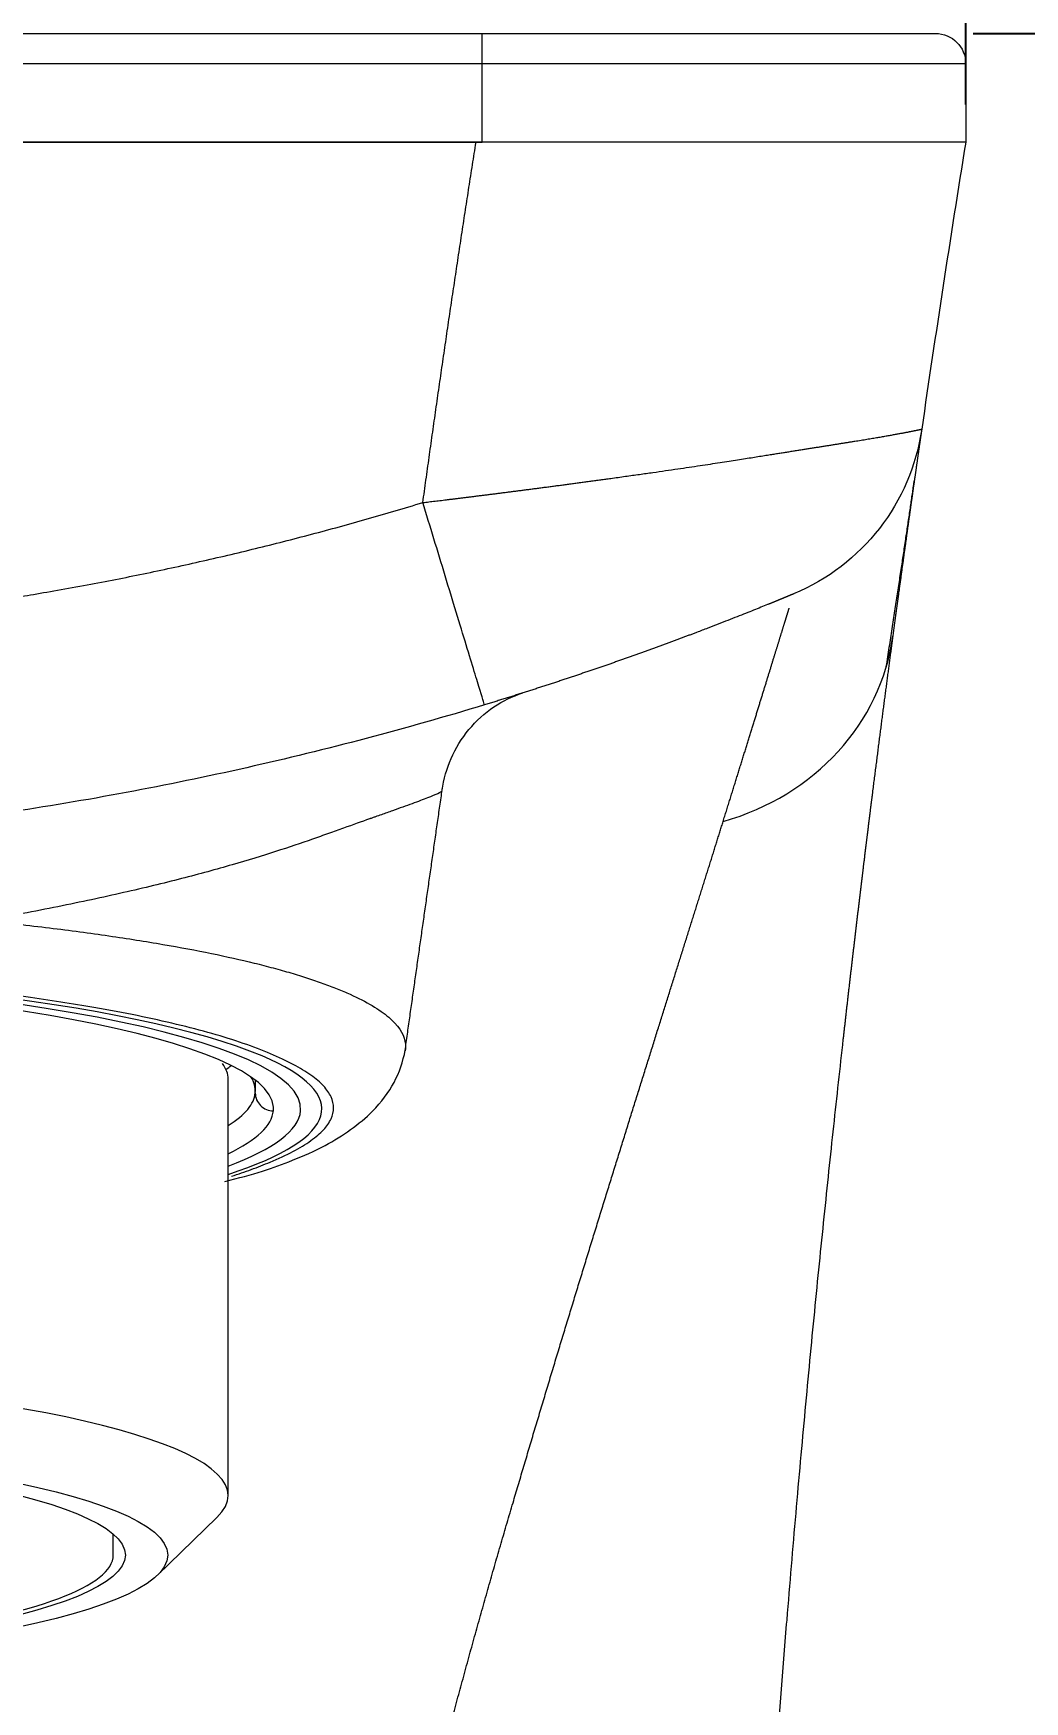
# Model space of a CAD drawing. Header units: millimetres. Extents: x 8809 to 9650, y -1874 to -1279.
# Drawn here: x 9063.21 to 9079.6, y -1495.87 to -1468.25 of the extents above; entities that cross this region are included whole.
import ezdxf

# ---------------------------------------------------------------- set-up
doc = ezdxf.new("R2010")
doc.units = ezdxf.units.MM
doc.layers.add('DIM', color=3, linetype='Continuous', lineweight=9)
doc.styles.get("Standard").update_dxf_attribs({"font": 'arial.ttf'})
doc.dimstyles.new('사본 ISO-25', dxfattribs={"dimtxt": 4, "dimasz": 4, "dimexe": 1.25, "dimexo": 0.625, "dimgap": 1.5, "dimtad": 1, "dimtih": 1, "dimtoh": 1, "dimdec": 1, "dimzin": 9, "dimdsep": 46, "dimtxsty": 'Standard', "dimcen": 2.5, "dimclrd": 3, "dimclre": 3, "dimclrt": 4, "dimadec": 0, "dimazin": 0, "dimtfac": 1, "dimtdec": 1, "dimtmove": 0, "dimatfit": 3, "dimfxl": 1, "dimarcsym": 0})

# ---------------------------------------------------------------- blocks, each defined once
blk = doc.blocks.new('*D36')
at = {"layer": 'Defpoints', "color": 0, "transparency": 16777216}
for p in [(9078.627, -1392.961), (9030.627, -1470.056), (9078.627, -1470.056)]:
    blk.add_point(p, dxfattribs=at)
at = {"layer": 'DIM', "color": 3, "lineweight": -2, "transparency": 16777216}
for p, q in [((9030.627, -1469.431), (9030.627, -1391.711)), ((9078.627, -1469.431), (9078.627, -1391.711)), ((9035.127, -1392.961), (9048.371, -1392.961)), ((9074.127, -1392.961), (9058.007, -1392.961))]:
    blk.add_line(p, q, dxfattribs=at)
at = {"layer": 'DIM', "color": 3, "transparency": 16777216}
for points in [[(9035.127, -1392.211), (9035.127, -1393.711), (9030.627, -1392.961)], [(9074.127, -1392.211), (9074.127, -1393.711), (9078.627, -1392.961)]]:
    blk.add_solid(points, dxfattribs=at)
at = {"layer": 'DIM', "color": 4, "transparency": 16777216, "insert": (9053.189, -1392.961), "char_height": 4.5, "attachment_point": 5}
blk.add_mtext('48', dxfattribs=at)
blk = doc.blocks.new('*D37')
at = {"layer": 'Defpoints', "color": 0, "transparency": 16777216}
for p in [(9078.127, -1468.256), (9079.627, -1600.056), (9103.494, -1600.056)]:
    blk.add_point(p, dxfattribs=at)
at = {"layer": 'DIM', "color": 3, "lineweight": -2, "transparency": 16777216}
for p, q in [((9078.752, -1468.256), (9104.744, -1468.256)), ((9103.494, -1472.756), (9103.494, -1530.356)), ((9103.494, -1595.556), (9103.494, -1537.955)), ((9080.252, -1600.056), (9104.744, -1600.056))]:
    blk.add_line(p, q, dxfattribs=at)
at = {"layer": 'DIM', "color": 3, "transparency": 16777216}
for points in [[(9102.744, -1472.756), (9104.244, -1472.756), (9103.494, -1468.256)], [(9102.744, -1595.556), (9104.244, -1595.556), (9103.494, -1600.056)]]:
    blk.add_solid(points, dxfattribs=at)
at = {"layer": 'DIM', "color": 4, "transparency": 16777216, "insert": (9103.494, -1534.156), "char_height": 4.5, "attachment_point": 5}
blk.add_mtext('131.8', dxfattribs=at)
blk = doc.blocks.new('*D48')
at = {"layer": 'Defpoints', "color": 0, "transparency": 16777216}
for p in [(9075.377, -1435.206), (9122.937, -1435.206), (9079.627, -1600.056)]:
    blk.add_point(p, dxfattribs=at)
at = {"layer": 'DIM', "color": 3, "lineweight": -2, "transparency": 16777216}
for p, q in [((9076.002, -1435.206), (9124.187, -1435.206)), ((9122.937, -1439.706), (9122.937, -1513.833)), ((9122.937, -1595.556), (9122.937, -1521.428)), ((9080.252, -1600.056), (9124.187, -1600.056))]:
    blk.add_line(p, q, dxfattribs=at)
at = {"layer": 'DIM', "color": 3, "transparency": 16777216}
for points in [[(9122.187, -1439.706), (9123.687, -1439.706), (9122.937, -1435.206)], [(9122.187, -1595.556), (9123.687, -1595.556), (9122.937, -1600.056)]]:
    blk.add_solid(points, dxfattribs=at)
at = {"layer": 'DIM', "color": 4, "transparency": 16777216, "insert": (9122.937, -1517.631), "char_height": 4.5, "attachment_point": 5}
blk.add_mtext('165', dxfattribs=at)

msp = doc.modelspace()

# ---------------------------------------------------------------- linework, layer by layer
at = {"linetype": 'Continuous', "lineweight": 18, "extrusion": (0, 1, 0)}
for p, q in [((9038.627, -1468.256), (9070.627, -1468.256)), ((9070.627, -1468.256), (9078.127, -1468.256)), ((9078.627, -1468.756), (9078.627, -1470.056)), ((9038.627, -1470.056), (9070.627, -1470.056)), ((9070.527, -1470.056), (9038.728, -1470.056)), ((9078.627, -1470.056), (9070.627, -1470.056)), ((9066.427, -1492.457), (9066.427, -1485.563)), ((9066.877, -1485.76), (9066.877, -1485.582)), ((9065.258, -1493.772), (9066.242, -1492.818)), ((9064.527, -1493.442), (9064.527, -1493.094))]:
    msp.add_line(p, q, dxfattribs=at)
at = {"linetype": 'Continuous', "lineweight": 13, "extrusion": (0, 1, 0)}
for p, q in [((9070.627, -1468.756), (9070.627, -1468.256)), ((9070.627, -1468.756), (9038.627, -1468.756)), ((9070.627, -1470.056), (9070.627, -1468.756)), ((9078.627, -1468.756), (9070.627, -1468.756)), ((9066.876, -1485.793), (9066.876, -1485.728))]:
    msp.add_line(p, q, dxfattribs=at)
at = {"linetype": 'Continuous', "lineweight": 18, "extrusion": (0, 0, -1)}
for centre, radius, start, end in [((-9078.127, -1468.756), 0.5, 90, 180), ((-9074.436, -1474.3), 3.5, 188.2727, 247.4172)]:
    msp.add_arc(centre, radius, start, end, dxfattribs=at)
at = {"linetype": 'Continuous', "lineweight": 18}
msp.add_arc((9389.128, -1520.056), 314.501, 170.85216, 171.72734, dxfattribs=at)
for centre, major_axis, ratio, start_param, end_param in [((9073.229, -1477.672), (4.191, -0.562), 0.898021, 5.1665, 6.283185), ((9054.627, -1486.056), (-13.35, 0), 0.173648, 3.528892, 4.727312), ((9054.627, -1486.056), (-13, 0), 0.173648, 3.126284, 4.629635), ((9054.627, -1486.056), (-12.55, 0), 0.173648, 3.154657, 4.614172), ((9054.627, -1485.563), (-11.8, 0), 0.173648, 3.141593, 3.266962), ((9054.627, -1485.76), (-12.25, 0), 0.173648, 3.126284, 3.250868), ((9054.627, -1485.76), (-12.25, 0), 0.173648, 2.869656, 3.126284), ((9054.627, -1486.056), (13, 0), 0.173648, 5.850094, 6.267877), ((9054.627, -1486.056), (-12.55, 0), 0.173648, 2.79411, 2.961695), ((9054.627, -1492.457), (-11.8, 0), 0.173648, 2.964363, 4.353936), ((9054.627, -1493.442), (-9.9, 0), 0.173648, 1.420568, 3.14167)]:
    msp.add_ellipse(centre, major_axis=major_axis, ratio=ratio, start_param=start_param, end_param=end_param, dxfattribs=at)
at = {"linetype": 'Continuous', "lineweight": 13}
for centre, major_axis, ratio, start_param, end_param in [((9054.627, -1486.056), (-13.35, 0), 0.173648, 2.65494, 3.528892), ((9054.627, -1484.874), (12.15, 0), 0.173648, 6.030287, 6.061114), ((9067.176, -1485.793), (0.299, -0.026), 0.984692, 3.228189, 4.798986), ((9054.627, -1486.056), (-12.55, 0), 0.173648, 2.961695, 3.126284), ((9054.627, -1486.056), (-12.55, 0), 0.173648, 3.126284, 3.154657)]:
    msp.add_ellipse(centre, major_axis=major_axis, ratio=ratio, start_param=start_param, end_param=end_param, dxfattribs=at)
at = {"linetype": 'Continuous', "lineweight": 18}
for major_axis in [(10.8, 0), (10.1, 0)]:
    msp.add_ellipse((9054.627, -1493.442), major_axis=major_axis, ratio=0.173648, dxfattribs=at)
for points in [[(9069.648, -1476.02), (9070.059, -1473.034), (9070.527, -1470.056)], [(9077.314, -1478.735), (9077.624, -1476.733), (9077.778, -1475.651)], [(9039.607, -1476.02), (9046.951, -1478.256), (9062.304, -1478.256), (9069.648, -1476.02)], [(9069.354, -1485.092), (9069.661, -1482.916), (9069.973, -1480.739)]]:
    msp.add_open_spline(points, degree=2, dxfattribs=at)
for points, knots in [([(9078.627, -1470.056), (9078.627, -1470.056), (9078.614, -1470.056), (9078.56, -1470.056), (9078.521, -1470.056), (9078.417, -1470.056), (9078.352, -1470.056), (9078.255, -1470.056), (9078.235, -1470.056), (9078.193, -1470.056), (9078.171, -1470.056), (9078.103, -1470.056), (9078.054, -1470.056), (9077.9, -1470.056), (9077.786, -1470.056), (9077.535, -1470.056), (9077.398, -1470.056), (9077.176, -1470.056), (9077.099, -1470.056), (9076.98, -1470.056), (9076.939, -1470.056), (9076.857, -1470.056), (9076.815, -1470.056), (9076.603, -1470.056), (9076.425, -1470.056), (9076.051, -1470.056), (9075.855, -1470.056), (9075.446, -1470.056), (9075.233, -1470.056), (9074.957, -1470.056), (9074.901, -1470.056), (9074.788, -1470.056), (9074.618, -1470.056), (9074.446, -1470.056), (9074.097, -1470.056), (9073.86, -1470.056), (9073.375, -1470.056), (9073.127, -1470.056), (9072.748, -1470.056), (9072.621, -1470.056), (9072.427, -1470.056), (9072.363, -1470.056), (9072.233, -1470.056), (9072.168, -1470.056), (9071.843, -1470.056), (9071.582, -1470.056), (9071.056, -1470.056), (9070.792, -1470.056), (9070.527, -1470.056)], [0, 0, 0, 0, 0.0625, 0.0625, 0.125, 0.125, 0.1875, 0.1875, 0.203125, 0.203125, 0.21875, 0.21875, 0.25, 0.25, 0.3125, 0.3125, 0.375, 0.375, 0.40625, 0.40625, 0.421875, 0.421875, 0.4375, 0.4375, 0.5, 0.5, 0.5625, 0.5625, 0.625, 0.625, 0.640625, 0.640625, 0.65625, 0.6875, 0.6875, 0.75, 0.75, 0.8125, 0.8125, 0.84375, 0.84375, 0.859375, 0.859375, 0.875, 0.875, 0.9375, 0.9375, 1, 1, 1, 1]), ([(9077.9, -1474.804), (9077.9, -1474.804), (9077.9, -1474.804), (9077.9, -1474.804), (9077.9, -1474.805), (9077.899, -1474.806), (9077.899, -1474.807), (9077.899, -1474.809), (9077.899, -1474.81), (9077.899, -1474.812), (9077.898, -1474.815), (9077.898, -1474.817), (9077.897, -1474.82), (9077.897, -1474.823), (9077.897, -1474.826), (9077.896, -1474.83), (9077.895, -1474.834), (9077.895, -1474.838), (9077.894, -1474.842), (9077.894, -1474.847), (9077.893, -1474.852), (9077.892, -1474.857), (9077.891, -1474.862), (9077.89, -1474.868), (9077.89, -1474.874), (9077.889, -1474.88), (9077.888, -1474.886), (9077.887, -1474.893), (9077.886, -1474.9), (9077.885, -1474.908), (9077.884, -1474.915), (9077.883, -1474.923), (9077.881, -1474.931), (9077.88, -1474.939), (9077.879, -1474.948), (9077.878, -1474.957), (9077.876, -1474.966), (9077.875, -1474.975), (9077.874, -1474.985), (9077.872, -1474.995), (9077.871, -1475.005), (9077.869, -1475.015), (9077.868, -1475.026), (9077.866, -1475.037), (9077.864, -1475.048), (9077.863, -1475.06), (9077.861, -1475.072), (9077.859, -1475.084), (9077.857, -1475.096), (9077.856, -1475.109), (9077.854, -1475.121), (9077.852, -1475.134), (9077.85, -1475.148), (9077.848, -1475.161), (9077.846, -1475.175), (9077.844, -1475.189), (9077.842, -1475.204), (9077.84, -1475.219), (9077.838, -1475.233), (9077.835, -1475.249), (9077.833, -1475.264), (9077.831, -1475.28), (9077.829, -1475.296), (9077.826, -1475.312), (9077.824, -1475.329), (9077.822, -1475.346), (9077.819, -1475.363), (9077.817, -1475.38), (9077.814, -1475.397), (9077.811, -1475.415), (9077.809, -1475.433), (9077.806, -1475.452), (9077.804, -1475.471), (9077.801, -1475.489), (9077.798, -1475.509), (9077.795, -1475.528), (9077.793, -1475.548), (9077.79, -1475.568), (9077.787, -1475.588), (9077.784, -1475.608), (9077.781, -1475.629), (9077.778, -1475.65), (9077.775, -1475.672), (9077.772, -1475.693), (9077.769, -1475.715), (9077.766, -1475.737), (9077.762, -1475.759), (9077.759, -1475.782), (9077.756, -1475.805), (9077.753, -1475.828), (9077.749, -1475.851), (9077.746, -1475.875), (9077.743, -1475.899), (9077.739, -1475.923), (9077.736, -1475.948), (9077.732, -1475.973), (9077.729, -1475.998), (9077.725, -1476.023), (9077.721, -1476.048), (9077.718, -1476.074), (9077.714, -1476.1), (9077.71, -1476.127), (9077.707, -1476.153), (9077.703, -1476.18), (9077.699, -1476.207), (9077.695, -1476.234), (9077.691, -1476.262), (9077.687, -1476.29), (9077.683, -1476.318), (9077.679, -1476.347), (9077.675, -1476.375), (9077.671, -1476.404), (9077.667, -1476.434), (9077.663, -1476.463), (9077.659, -1476.493), (9077.655, -1476.523), (9077.65, -1476.553), (9077.646, -1476.584), (9077.642, -1476.615), (9077.638, -1476.646), (9077.633, -1476.677), (9077.629, -1476.709), (9077.624, -1476.741), (9077.62, -1476.773), (9077.615, -1476.805), (9077.611, -1476.838), (9077.606, -1476.871), (9077.602, -1476.904), (9077.597, -1476.938), (9077.592, -1476.971), (9077.588, -1477.005), (9077.583, -1477.04), (9077.578, -1477.074), (9077.573, -1477.109), (9077.569, -1477.144), (9077.564, -1477.179), (9077.559, -1477.215), (9077.554, -1477.251), (9077.549, -1477.287), (9077.544, -1477.323), (9077.539, -1477.36), (9077.534, -1477.397), (9077.529, -1477.434), (9077.524, -1477.472), (9077.518, -1477.509), (9077.513, -1477.547), (9077.508, -1477.586), (9077.503, -1477.624), (9077.497, -1477.663), (9077.492, -1477.702), (9077.487, -1477.741), (9077.481, -1477.781), (9077.476, -1477.821), (9077.471, -1477.861), (9077.465, -1477.901), (9077.46, -1477.942), (9077.454, -1477.983), (9077.449, -1478.024), (9077.443, -1478.066), (9077.437, -1478.107), (9077.432, -1478.149), (9077.426, -1478.191), (9077.422, -1478.22), (9077.42, -1478.234)], [0, 0, 0, 0, 0.006308, 0.012613, 0.018914, 0.025212, 0.031507, 0.037799, 0.044088, 0.050374, 0.056657, 0.062936, 0.069213, 0.075487, 0.081758, 0.088027, 0.094292, 0.100555, 0.106815, 0.113072, 0.119327, 0.125579, 0.131829, 0.138076, 0.144321, 0.150563, 0.156803, 0.16304, 0.169275, 0.175508, 0.181739, 0.187967, 0.194194, 0.200418, 0.20664, 0.21286, 0.219078, 0.225294, 0.231508, 0.23772, 0.24393, 0.250139, 0.256346, 0.262551, 0.268754, 0.274956, 0.281156, 0.287354, 0.293551, 0.299746, 0.30594, 0.312133, 0.318324, 0.324514, 0.330702, 0.33689, 0.343076, 0.349261, 0.355444, 0.361627, 0.367809, 0.373989, 0.380169, 0.386347, 0.392525, 0.398702, 0.404878, 0.411053, 0.417227, 0.423401, 0.429574, 0.435747, 0.441919, 0.44809, 0.454261, 0.460431, 0.466601, 0.472771, 0.47894, 0.485109, 0.491278, 0.497446, 0.503614, 0.509782, 0.51595, 0.522118, 0.528286, 0.534454, 0.540622, 0.54679, 0.552958, 0.559127, 0.565295, 0.571464, 0.577633, 0.583803, 0.589973, 0.596143, 0.602314, 0.608485, 0.614657, 0.620829, 0.627002, 0.633175, 0.63935, 0.645525, 0.651701, 0.657877, 0.664055, 0.670233, 0.676412, 0.682593, 0.688774, 0.694956, 0.70114, 0.707324, 0.71351, 0.719697, 0.725885, 0.732074, 0.738265, 0.744457, 0.750651, 0.756846, 0.763043, 0.769241, 0.77544, 0.781641, 0.787844, 0.794049, 0.800255, 0.806463, 0.812673, 0.818885, 0.825098, 0.831314, 0.837531, 0.843751, 0.849972, 0.856196, 0.862421, 0.868649, 0.874879, 0.881112, 0.887346, 0.893583, 0.899822, 0.906064, 0.912308, 0.918554, 0.924803, 0.931055, 0.937309, 0.943565, 0.949825, 0.956087, 0.962352, 0.968619, 0.97489, 0.981163, 0.987439, 0.993718, 1, 1, 1, 1]), ([(9075.78, -1477.532), (9075.78, -1477.532), (9075.78, -1477.532), (9075.78, -1477.532), (9075.779, -1477.533), (9075.778, -1477.533), (9075.777, -1477.533), (9075.776, -1477.534), (9075.774, -1477.535), (9075.772, -1477.535), (9075.77, -1477.536), (9075.768, -1477.537), (9075.765, -1477.538), (9075.762, -1477.54), (9075.759, -1477.541), (9075.755, -1477.542), (9075.752, -1477.544), (9075.748, -1477.546), (9075.743, -1477.547), (9075.739, -1477.549), (9075.734, -1477.551), (9075.729, -1477.553), (9075.724, -1477.555), (9075.718, -1477.558), (9075.713, -1477.56), (9075.707, -1477.563), (9075.7, -1477.565), (9075.694, -1477.568), (9075.687, -1477.571), (9075.68, -1477.574), (9075.673, -1477.577), (9075.665, -1477.58), (9075.657, -1477.583), (9075.649, -1477.586), (9075.641, -1477.59), (9075.632, -1477.593), (9075.624, -1477.597), (9075.614, -1477.601), (9075.605, -1477.605), (9075.596, -1477.608), (9075.586, -1477.613), (9075.576, -1477.617), (9075.565, -1477.621), (9075.555, -1477.625), (9075.544, -1477.63), (9075.533, -1477.634), (9075.521, -1477.639), (9075.509, -1477.644), (9075.498, -1477.649), (9075.485, -1477.654), (9075.473, -1477.659), (9075.46, -1477.664), (9075.447, -1477.669), (9075.434, -1477.675), (9075.421, -1477.68), (9075.407, -1477.686), (9075.393, -1477.691), (9075.379, -1477.697), (9075.364, -1477.703), (9075.319, -1477.721), (9075.241, -1477.753), (9075.12, -1477.802), (9074.988, -1477.854), (9074.847, -1477.91), (9074.695, -1477.97), (9074.533, -1478.033), (9074.36, -1478.1), (9074.22, -1478.153), (9074.121, -1478.191), (9074.064, -1478.212), (9074.007, -1478.234), (9073.95, -1478.255), (9073.892, -1478.277), (9073.834, -1478.299), (9073.775, -1478.32), (9073.716, -1478.342), (9073.657, -1478.364), (9073.597, -1478.386), (9073.537, -1478.408), (9073.477, -1478.43), (9073.416, -1478.452), (9073.355, -1478.474), (9073.294, -1478.496), (9073.232, -1478.519), (9073.169, -1478.541), (9073.107, -1478.563), (9073.043, -1478.586), (9072.98, -1478.608), (9072.916, -1478.631), (9072.852, -1478.653), (9072.787, -1478.676), (9072.722, -1478.699), (9072.657, -1478.721), (9072.591, -1478.744), (9072.525, -1478.767), (9072.458, -1478.79), (9072.391, -1478.813), (9072.324, -1478.835), (9072.256, -1478.858), (9072.188, -1478.881), (9072.12, -1478.904), (9072.051, -1478.927), (9071.981, -1478.95), (9071.912, -1478.973), (9071.842, -1478.997), (9071.771, -1479.02), (9071.7, -1479.043), (9071.629, -1479.066), (9071.557, -1479.089), (9071.485, -1479.112), (9071.413, -1479.136), (9071.34, -1479.159), (9071.267, -1479.182), (9071.193, -1479.205), (9071.119, -1479.229), (9071.045, -1479.252), (9070.97, -1479.275), (9070.895, -1479.299), (9070.819, -1479.322), (9070.743, -1479.345), (9070.692, -1479.361), (9070.667, -1479.369)], [0, 0, 0, 0, 0.004051, 0.008098, 0.012143, 0.016184, 0.020224, 0.024261, 0.028296, 0.03233, 0.036362, 0.040394, 0.044425, 0.048456, 0.052488, 0.056519, 0.060551, 0.064585, 0.068619, 0.072655, 0.076694, 0.080734, 0.084777, 0.088823, 0.092873, 0.096926, 0.100982, 0.105043, 0.109108, 0.113178, 0.117254, 0.121334, 0.12542, 0.129513, 0.133611, 0.137716, 0.141828, 0.145948, 0.150074, 0.154209, 0.158352, 0.162503, 0.166662, 0.170831, 0.175009, 0.179196, 0.183393, 0.1876, 0.191818, 0.196046, 0.200285, 0.204535, 0.208797, 0.21307, 0.217356, 0.221653, 0.225963, 0.230286, 0.234622, 0.238971, 0.269798, 0.300586, 0.331424, 0.362401, 0.393605, 0.425121, 0.457034, 0.489422, 0.499138, 0.508824, 0.518483, 0.528115, 0.537722, 0.547305, 0.556866, 0.566407, 0.575929, 0.585433, 0.594922, 0.604396, 0.613858, 0.623308, 0.632749, 0.642182, 0.651609, 0.661031, 0.67045, 0.679867, 0.689284, 0.698703, 0.708125, 0.717552, 0.726985, 0.736427, 0.745878, 0.75534, 0.764815, 0.774305, 0.78381, 0.793333, 0.802875, 0.812438, 0.822023, 0.831631, 0.841265, 0.850925, 0.860613, 0.870331, 0.88008, 0.889861, 0.899677, 0.909527, 0.919415, 0.92934, 0.939305, 0.949311, 0.959359, 0.969451, 0.979588, 0.98977, 1, 1, 1, 1]), ([(9077.42, -1478.234), (9077.418, -1478.248), (9077.415, -1478.276), (9077.409, -1478.318), (9077.403, -1478.361), (9077.398, -1478.404), (9077.392, -1478.447), (9077.386, -1478.49), (9077.38, -1478.534), (9077.374, -1478.577), (9077.369, -1478.621), (9077.363, -1478.666), (9077.357, -1478.71), (9077.351, -1478.755), (9077.345, -1478.8), (9077.339, -1478.845), (9077.333, -1478.89), (9077.327, -1478.936), (9077.321, -1478.982), (9077.315, -1479.028), (9077.309, -1479.075), (9077.303, -1479.121), (9077.296, -1479.168), (9077.29, -1479.215), (9077.284, -1479.262), (9077.278, -1479.31), (9077.272, -1479.358), (9077.265, -1479.406), (9077.259, -1479.454), (9077.253, -1479.502), (9077.246, -1479.551), (9077.24, -1479.6), (9077.234, -1479.649), (9077.227, -1479.699), (9077.221, -1479.749), (9077.214, -1479.798), (9077.208, -1479.849), (9077.201, -1479.899), (9077.195, -1479.95), (9077.188, -1480), (9077.182, -1480.052), (9077.175, -1480.103), (9077.169, -1480.155), (9077.162, -1480.206), (9077.155, -1480.258), (9077.149, -1480.311), (9077.142, -1480.363), (9077.135, -1480.416), (9077.129, -1480.469), (9077.122, -1480.522), (9077.115, -1480.576), (9077.108, -1480.629), (9077.101, -1480.683), (9077.095, -1480.738), (9077.088, -1480.792), (9077.081, -1480.847), (9077.074, -1480.902), (9077.067, -1480.957), (9077.06, -1481.012), (9077.053, -1481.068), (9077.046, -1481.123), (9077.039, -1481.18), (9077.032, -1481.236), (9077.025, -1481.292), (9077.018, -1481.349), (9077.011, -1481.406), (9077.004, -1481.464), (9076.997, -1481.521), (9076.99, -1481.579), (9076.983, -1481.637), (9076.976, -1481.695), (9076.968, -1481.753), (9076.961, -1481.812), (9076.954, -1481.871), (9076.947, -1481.93), (9076.939, -1481.99), (9076.932, -1482.049), (9076.925, -1482.109), (9076.918, -1482.169), (9076.91, -1482.23), (9076.903, -1482.29), (9076.896, -1482.351), (9076.888, -1482.412), (9076.881, -1482.473), (9076.873, -1482.535), (9076.866, -1482.597), (9076.859, -1482.659), (9076.851, -1482.721), (9076.844, -1482.784), (9076.836, -1482.846), (9076.829, -1482.909), (9076.821, -1482.972), (9076.814, -1483.036), (9076.806, -1483.1), (9076.799, -1483.164), (9076.791, -1483.228), (9076.783, -1483.292), (9076.776, -1483.357), (9076.768, -1483.422), (9076.761, -1483.487), (9076.753, -1483.552), (9076.745, -1483.618), (9076.738, -1483.683), (9076.73, -1483.75), (9076.722, -1483.816), (9076.714, -1483.882), (9076.707, -1483.949), (9076.699, -1484.016), (9076.691, -1484.083), (9076.683, -1484.151), (9076.676, -1484.219), (9076.668, -1484.287), (9076.66, -1484.355), (9076.652, -1484.423), (9076.644, -1484.492), (9076.637, -1484.561), (9076.629, -1484.63), (9076.621, -1484.699), (9076.613, -1484.769), (9076.605, -1484.839), (9076.548, -1485.351), (9076.44, -1486.329), (9076.281, -1487.831), (9076.123, -1489.401), (9075.967, -1491.037), (9075.814, -1492.74), (9075.683, -1494.288), (9075.575, -1495.652), (9075.487, -1496.808), (9075.402, -1497.976), (9075.322, -1499.159), (9075.244, -1500.354), (9075.171, -1501.562), (9075.101, -1502.784), (9075.036, -1504.019), (9074.974, -1505.267), (9074.934, -1506.167), (9074.911, -1506.709), (9074.903, -1506.887), (9074.896, -1507.065), (9074.888, -1507.243), (9074.881, -1507.422), (9074.874, -1507.6), (9074.867, -1507.778), (9074.86, -1507.957), (9074.853, -1508.135), (9074.846, -1508.314), (9074.84, -1508.493), (9074.833, -1508.671), (9074.827, -1508.85), (9074.821, -1509.029), (9074.814, -1509.208), (9074.808, -1509.387), (9074.802, -1509.566), (9074.796, -1509.745), (9074.79, -1509.924), (9074.785, -1510.103), (9074.779, -1510.283), (9074.774, -1510.462), (9074.768, -1510.641), (9074.763, -1510.821), (9074.758, -1511), (9074.753, -1511.18), (9074.747, -1511.36), (9074.743, -1511.539), (9074.738, -1511.719), (9074.733, -1511.899), (9074.728, -1512.079), (9074.724, -1512.259), (9074.719, -1512.439), (9074.715, -1512.619), (9074.711, -1512.799), (9074.707, -1512.979), (9074.703, -1513.16), (9074.699, -1513.34), (9074.695, -1513.52), (9074.691, -1513.701), (9074.688, -1513.881), (9074.684, -1514.062), (9074.681, -1514.243), (9074.678, -1514.423), (9074.674, -1514.604), (9074.671, -1514.785), (9074.668, -1514.966), (9074.666, -1515.147), (9074.663, -1515.328), (9074.66, -1515.509), (9074.658, -1515.69), (9074.655, -1515.871), (9074.653, -1516.053), (9074.65, -1516.234), (9074.648, -1516.415), (9074.646, -1516.597), (9074.644, -1516.778), (9074.642, -1516.96), (9074.641, -1517.141), (9074.639, -1517.323), (9074.638, -1517.505), (9074.636, -1517.687), (9074.635, -1517.869), (9074.634, -1518.05), (9074.633, -1518.232), (9074.632, -1518.414), (9074.631, -1518.597), (9074.63, -1518.779), (9074.629, -1518.961), (9074.629, -1519.143), (9074.628, -1519.326), (9074.628, -1519.508), (9074.627, -1519.69), (9074.627, -1519.873), (9074.627, -1519.995), (9074.627, -1520.056)], [0, 0, 0, 0, 0.001998, 0.003997, 0.005995, 0.007994, 0.009992, 0.011991, 0.013991, 0.01599, 0.017989, 0.019989, 0.021989, 0.02399, 0.02599, 0.027991, 0.029992, 0.031993, 0.033995, 0.035997, 0.037999, 0.040002, 0.042005, 0.044008, 0.046012, 0.048016, 0.05002, 0.052025, 0.054031, 0.056036, 0.058042, 0.060049, 0.062056, 0.064064, 0.066072, 0.06808, 0.070089, 0.072099, 0.074109, 0.076119, 0.07813, 0.080142, 0.082154, 0.084167, 0.086181, 0.088195, 0.090209, 0.092224, 0.09424, 0.096257, 0.098274, 0.100292, 0.10231, 0.10433, 0.10635, 0.10837, 0.110392, 0.112414, 0.114437, 0.11646, 0.118485, 0.12051, 0.122536, 0.124562, 0.12659, 0.128618, 0.130647, 0.132677, 0.134708, 0.13674, 0.138773, 0.140806, 0.142841, 0.144876, 0.146912, 0.148949, 0.150987, 0.153026, 0.155066, 0.157107, 0.159149, 0.161192, 0.163236, 0.165281, 0.167327, 0.169374, 0.171422, 0.173471, 0.175522, 0.177573, 0.179625, 0.181679, 0.183733, 0.185789, 0.187846, 0.189903, 0.191963, 0.194023, 0.196084, 0.198147, 0.200211, 0.202276, 0.204342, 0.206409, 0.208478, 0.210548, 0.212619, 0.214691, 0.216765, 0.21884, 0.220916, 0.222993, 0.225072, 0.227152, 0.229234, 0.231317, 0.233401, 0.235486, 0.237573, 0.239662, 0.241751, 0.283332, 0.324731, 0.366027, 0.407299, 0.448627, 0.490089, 0.516161, 0.542024, 0.567699, 0.593206, 0.618566, 0.643803, 0.668937, 0.693992, 0.718989, 0.743952, 0.747454, 0.750953, 0.754448, 0.757938, 0.761425, 0.764908, 0.768388, 0.771863, 0.775335, 0.778804, 0.782269, 0.785731, 0.789189, 0.792644, 0.796096, 0.799545, 0.802991, 0.806434, 0.809874, 0.813311, 0.816745, 0.820177, 0.823606, 0.827032, 0.830456, 0.833877, 0.837296, 0.840713, 0.844128, 0.84754, 0.85095, 0.854358, 0.857765, 0.861169, 0.864572, 0.867972, 0.871372, 0.874769, 0.878165, 0.88156, 0.884953, 0.888345, 0.891735, 0.895125, 0.898513, 0.9019, 0.905287, 0.908672, 0.912057, 0.91544, 0.918823, 0.922206, 0.925588, 0.92897, 0.932351, 0.935731, 0.939112, 0.942492, 0.945873, 0.949253, 0.952633, 0.956013, 0.959394, 0.962775, 0.966156, 0.969537, 0.972919, 0.976302, 0.979685, 0.983069, 0.986453, 0.989838, 0.993225, 0.996612, 1, 1, 1, 1]), ([(9069.967, -1480.782), (9069.994, -1480.597), (9070.094, -1480.243), (9070.39, -1479.758), (9070.81, -1479.381), (9071.13, -1479.226), (9071.302, -1479.171)], [0, 0, 0, 0, 0.242902, 0.495682, 0.750665, 1, 1, 1, 1]), ([(9070.667, -1479.369), (9069.369, -1479.763), (9068.057, -1480.11), (9065.411, -1480.707), (9064.077, -1480.956), (9061.394, -1481.355), (9060.045, -1481.505), (9057.34, -1481.705), (9055.984, -1481.756), (9053.271, -1481.756), (9051.915, -1481.705), (9049.21, -1481.505), (9047.861, -1481.355), (9045.178, -1480.956), (9043.843, -1480.707), (9041.197, -1480.11), (9039.885, -1479.763), (9038.588, -1479.369)], [0, 0, 0, 0, 0.125, 0.125, 0.25, 0.25, 0.375, 0.375, 0.5, 0.5, 0.625, 0.625, 0.75, 0.75, 0.875, 0.875, 1, 1, 1, 1]), ([(9069.964, -1480.798), (9069.964, -1480.799), (9069.964, -1480.799), (9069.959, -1480.807), (9069.934, -1480.821), (9069.853, -1480.858), (9069.795, -1480.881), (9069.652, -1480.937), (9069.567, -1480.969), (9069.372, -1481.04), (9069.263, -1481.079), (9069.086, -1481.143), (9069.024, -1481.164), (9068.93, -1481.198), (9068.881, -1481.215), (9068.824, -1481.235), (9068.795, -1481.246), (9068.78, -1481.251), (9068.773, -1481.253), (9068.769, -1481.255), (9068.768, -1481.255), (9068.767, -1481.256), (9068.766, -1481.256), (9068.635, -1481.302), (9068.492, -1481.354), (9068.255, -1481.439), (9068.173, -1481.468), (9068.002, -1481.529), (9067.913, -1481.561), (9067.634, -1481.658), (9067.432, -1481.726), (9066.991, -1481.868), (9066.752, -1481.941), (9066.233, -1482.091), (9065.954, -1482.168), (9065.505, -1482.283), (9065.35, -1482.322), (9065.03, -1482.399), (9064.865, -1482.438), (9064.354, -1482.554), (9063.993, -1482.632), (9063.421, -1482.748), (9063.226, -1482.786), (9062.825, -1482.863), (9062.62, -1482.902), (9062.41, -1482.94)], [0, 0, 0, 0, 0.005508, 0.005508, 0.082007, 0.082007, 0.158506, 0.158506, 0.235006, 0.235006, 0.311505, 0.311505, 0.349755, 0.349755, 0.36888, 0.378442, 0.383223, 0.385614, 0.386809, 0.387407, 0.387706, 0.387706, 0.388005, 0.388005, 0.464504, 0.464504, 0.502754, 0.502754, 0.541004, 0.541004, 0.617503, 0.617503, 0.694002, 0.694002, 0.770502, 0.770502, 0.808751, 0.808751, 0.847001, 0.847001, 0.923501, 0.923501, 0.96175, 0.96175, 1, 1, 1, 1]), ([(9066.483, -1487.17), (9066.596, -1487.134), (9066.821, -1487.057), (9067.17, -1486.921), (9067.511, -1486.762), (9067.806, -1486.583), (9068.017, -1486.403), (9068.144, -1486.222), (9068.185, -1486.039), (9068.144, -1485.857), (9068.018, -1485.676), (9067.808, -1485.496), (9067.515, -1485.318), (9067.14, -1485.142), (9066.691, -1484.971), (9066.172, -1484.809), (9065.586, -1484.655), (9064.934, -1484.511), (9064.285, -1484.389), (9063.663, -1484.286), (9063.087, -1484.202), (9062.484, -1484.123), (9061.855, -1484.051), (9061.2, -1483.984), (9060.518, -1483.923), (9059.721, -1483.861), (9058.807, -1483.803), (9057.779, -1483.751), (9056.739, -1483.715), (9055.687, -1483.693), (9054.981, -1483.688), (9054.627, -1483.688)], [0, 0, 0, 0, 0.0254, 0.053141, 0.091833, 0.12986, 0.167452, 0.204845, 0.242281, 0.279747, 0.317133, 0.354679, 0.392619, 0.431184, 0.469873, 0.507952, 0.545654, 0.583216, 0.62088, 0.647848, 0.674701, 0.701525, 0.728408, 0.755436, 0.782695, 0.810268, 0.848809, 0.886817, 0.924526, 0.962174, 1, 1, 1, 1]), ([(9066.374, -1487.255), (9066.598, -1487.202), (9067.005, -1487.092), (9067.512, -1486.904), (9068.153, -1486.626), (9068.994, -1486.029), (9069.285, -1485.462), (9069.356, -1485.083)], [0, 0, 0, 0, 0.139581, 0.269763, 0.417303, 0.659028, 1, 1, 1, 1])]:
    msp.add_open_spline(points, degree=3, knots=knots, dxfattribs=at)
at = {"linetype": 'Continuous', "lineweight": 13}
for points, knots in [([(9069.648, -1476.02), (9069.664, -1476.018), (9069.698, -1476.014), (9069.748, -1476.008), (9069.799, -1476.002), (9069.851, -1475.996), (9069.904, -1475.99), (9069.957, -1475.983), (9070.012, -1475.977), (9070.067, -1475.97), (9070.123, -1475.963), (9070.18, -1475.956), (9070.238, -1475.949), (9070.296, -1475.942), (9070.356, -1475.934), (9070.416, -1475.927), (9070.477, -1475.919), (9070.539, -1475.911), (9070.601, -1475.904), (9070.665, -1475.896), (9070.729, -1475.887), (9070.794, -1475.879), (9070.86, -1475.871), (9070.927, -1475.862), (9070.995, -1475.854), (9071.063, -1475.845), (9071.132, -1475.836), (9071.202, -1475.827), (9071.273, -1475.818), (9071.344, -1475.809), (9071.417, -1475.799), (9071.49, -1475.79), (9071.564, -1475.78), (9071.638, -1475.77), (9071.714, -1475.761), (9071.79, -1475.75), (9071.867, -1475.74), (9071.944, -1475.73), (9072.022, -1475.72), (9072.101, -1475.709), (9072.181, -1475.698), (9072.262, -1475.687), (9072.343, -1475.676), (9072.424, -1475.665), (9072.507, -1475.654), (9072.59, -1475.643), (9072.673, -1475.631), (9072.81, -1475.612), (9072.997, -1475.586), (9073.228, -1475.553), (9073.45, -1475.522), (9073.661, -1475.492), (9073.861, -1475.463), (9074.051, -1475.435), (9074.231, -1475.408), (9074.401, -1475.382), (9074.561, -1475.358), (9074.711, -1475.335), (9074.851, -1475.313), (9074.982, -1475.292), (9075.104, -1475.273), (9075.217, -1475.255), (9075.321, -1475.238), (9075.413, -1475.224), (9075.496, -1475.21), (9075.573, -1475.198), (9075.648, -1475.186), (9075.722, -1475.175), (9075.795, -1475.163), (9075.867, -1475.152), (9075.937, -1475.14), (9076.006, -1475.129), (9076.074, -1475.119), (9076.141, -1475.108), (9076.206, -1475.098), (9076.271, -1475.088), (9076.334, -1475.078), (9076.396, -1475.068), (9076.456, -1475.058), (9076.516, -1475.049), (9076.574, -1475.039), (9076.631, -1475.03), (9076.686, -1475.021), (9076.74, -1475.013), (9076.793, -1475.004), (9076.845, -1474.996), (9076.896, -1474.987), (9076.945, -1474.979), (9076.993, -1474.971), (9077.039, -1474.964), (9077.085, -1474.956), (9077.129, -1474.949), (9077.171, -1474.942), (9077.213, -1474.935), (9077.253, -1474.928), (9077.291, -1474.921), (9077.329, -1474.915), (9077.365, -1474.908), (9077.399, -1474.902), (9077.433, -1474.896), (9077.465, -1474.89), (9077.496, -1474.885), (9077.526, -1474.879), (9077.554, -1474.874), (9077.582, -1474.869), (9077.608, -1474.864), (9077.632, -1474.859), (9077.656, -1474.855), (9077.679, -1474.85), (9077.7, -1474.846), (9077.72, -1474.842), (9077.739, -1474.838), (9077.757, -1474.835), (9077.774, -1474.831), (9077.789, -1474.828), (9077.804, -1474.825), (9077.818, -1474.822), (9077.83, -1474.819), (9077.841, -1474.817), (9077.852, -1474.815), (9077.861, -1474.813), (9077.869, -1474.811), (9077.877, -1474.809), (9077.883, -1474.808), (9077.888, -1474.807), (9077.892, -1474.806), (9077.896, -1474.805), (9077.898, -1474.804), (9077.9, -1474.804), (9077.9, -1474.804), (9077.9, -1474.804)], [0, 0, 0, 0, 0.003885, 0.007836, 0.011851, 0.015932, 0.020078, 0.02429, 0.028569, 0.032914, 0.037326, 0.041804, 0.046351, 0.050964, 0.055646, 0.060395, 0.065213, 0.0701, 0.075056, 0.080081, 0.085175, 0.090339, 0.095573, 0.100877, 0.106252, 0.111698, 0.117216, 0.122804, 0.128465, 0.134198, 0.140003, 0.145881, 0.151833, 0.157858, 0.163957, 0.170131, 0.176379, 0.182703, 0.189103, 0.195579, 0.202132, 0.208762, 0.21547, 0.222257, 0.229123, 0.236069, 0.243094, 0.250198, 0.270788, 0.29078, 0.310151, 0.328883, 0.34696, 0.364369, 0.381096, 0.397133, 0.412469, 0.427098, 0.441014, 0.454213, 0.46669, 0.478443, 0.48947, 0.499768, 0.508216, 0.516646, 0.525058, 0.533452, 0.541827, 0.550184, 0.55852, 0.566837, 0.575134, 0.583409, 0.591664, 0.599896, 0.608107, 0.616295, 0.62446, 0.6326, 0.640717, 0.648809, 0.656875, 0.664916, 0.67293, 0.680917, 0.688877, 0.696808, 0.704711, 0.712585, 0.720429, 0.728243, 0.736027, 0.743779, 0.751499, 0.759187, 0.766843, 0.774463, 0.782049, 0.789601, 0.797118, 0.804601, 0.81205, 0.819465, 0.826845, 0.834192, 0.841504, 0.848783, 0.856027, 0.863237, 0.870413, 0.877554, 0.884661, 0.891733, 0.89877, 0.905772, 0.912739, 0.91967, 0.926566, 0.933426, 0.94025, 0.947038, 0.953789, 0.960503, 0.96718, 0.97382, 0.980422, 0.986986, 0.993512, 1, 1, 1, 1]), ([(9070.667, -1479.369), (9070.667, -1479.369), (9070.645, -1479.296), (9070.544, -1478.965), (9070.465, -1478.707), (9070.264, -1478.046), (9070.143, -1477.646), (9069.893, -1476.825), (9069.766, -1476.409), (9069.648, -1476.02)], [0, 0, 0, 0, 0.251498, 0.251498, 0.502996, 0.502996, 0.754493, 0.754493, 1, 1, 1, 1]), ([(9074.614, -1481.3), (9074.619, -1481.286), (9074.628, -1481.256), (9074.641, -1481.213), (9074.655, -1481.169), (9074.669, -1481.126), (9074.682, -1481.082), (9074.695, -1481.039), (9074.709, -1480.997), (9074.722, -1480.954), (9074.735, -1480.912), (9074.748, -1480.87), (9074.761, -1480.828), (9074.774, -1480.786), (9074.787, -1480.745), (9074.8, -1480.704), (9074.812, -1480.663), (9074.825, -1480.622), (9074.838, -1480.582), (9074.85, -1480.541), (9074.863, -1480.501), (9074.875, -1480.461), (9074.887, -1480.422), (9074.899, -1480.383), (9074.911, -1480.343), (9074.924, -1480.305), (9074.936, -1480.266), (9074.947, -1480.228), (9074.959, -1480.189), (9074.971, -1480.151), (9074.983, -1480.114), (9074.994, -1480.076), (9075.006, -1480.039), (9075.017, -1480.002), (9075.029, -1479.966), (9075.04, -1479.929), (9075.051, -1479.893), (9075.062, -1479.857), (9075.073, -1479.821), (9075.084, -1479.786), (9075.095, -1479.75), (9075.106, -1479.715), (9075.117, -1479.681), (9075.127, -1479.646), (9075.138, -1479.612), (9075.148, -1479.578), (9075.159, -1479.544), (9075.169, -1479.511), (9075.179, -1479.478), (9075.19, -1479.445), (9075.2, -1479.412), (9075.21, -1479.379), (9075.22, -1479.347), (9075.229, -1479.315), (9075.239, -1479.284), (9075.249, -1479.252), (9075.259, -1479.221), (9075.268, -1479.19), (9075.278, -1479.16), (9075.287, -1479.129), (9075.296, -1479.099), (9075.305, -1479.069), (9075.315, -1479.04), (9075.324, -1479.01), (9075.333, -1478.981), (9075.341, -1478.953), (9075.35, -1478.924), (9075.359, -1478.896), (9075.368, -1478.868), (9075.376, -1478.84), (9075.385, -1478.813), (9075.393, -1478.786), (9075.401, -1478.759), (9075.409, -1478.732), (9075.417, -1478.706), (9075.426, -1478.68), (9075.433, -1478.654), (9075.441, -1478.629), (9075.449, -1478.603), (9075.457, -1478.578), (9075.464, -1478.554), (9075.472, -1478.529), (9075.479, -1478.505), (9075.487, -1478.481), (9075.494, -1478.458), (9075.501, -1478.435), (9075.508, -1478.412), (9075.515, -1478.389), (9075.522, -1478.367), (9075.529, -1478.345), (9075.536, -1478.323), (9075.542, -1478.301), (9075.549, -1478.28), (9075.555, -1478.259), (9075.562, -1478.238), (9075.568, -1478.218), (9075.574, -1478.198), (9075.58, -1478.178), (9075.586, -1478.159), (9075.592, -1478.139), (9075.598, -1478.12), (9075.604, -1478.102), (9075.609, -1478.083), (9075.615, -1478.065), (9075.621, -1478.048), (9075.626, -1478.03), (9075.631, -1478.013), (9075.636, -1477.996), (9075.642, -1477.979), (9075.647, -1477.963), (9075.652, -1477.947), (9075.656, -1477.931), (9075.661, -1477.916), (9075.666, -1477.901), (9075.67, -1477.886), (9075.675, -1477.872), (9075.679, -1477.857), (9075.684, -1477.843), (9075.688, -1477.83), (9075.692, -1477.816), (9075.696, -1477.803), (9075.7, -1477.791), (9075.703, -1477.78), (9075.705, -1477.773), (9075.706, -1477.77)], [0, 0, 0, 0, 0.008057, 0.016117, 0.02418, 0.032245, 0.040312, 0.048382, 0.056455, 0.06453, 0.072608, 0.080689, 0.088772, 0.096857, 0.104945, 0.113036, 0.12113, 0.129225, 0.137324, 0.145425, 0.153529, 0.161635, 0.169744, 0.177855, 0.185969, 0.194086, 0.202205, 0.210326, 0.218451, 0.226578, 0.234707, 0.242839, 0.250974, 0.259112, 0.267252, 0.275394, 0.28354, 0.291687, 0.299838, 0.307991, 0.316147, 0.324305, 0.332466, 0.34063, 0.348797, 0.356966, 0.365137, 0.373312, 0.381489, 0.389669, 0.397851, 0.406036, 0.414224, 0.422415, 0.430608, 0.438804, 0.447003, 0.455205, 0.463409, 0.471616, 0.479825, 0.488038, 0.496253, 0.504471, 0.512692, 0.520915, 0.529142, 0.537371, 0.545603, 0.553837, 0.562075, 0.570315, 0.578558, 0.586804, 0.595053, 0.603305, 0.611559, 0.619816, 0.628077, 0.63634, 0.644606, 0.652875, 0.661146, 0.669421, 0.677699, 0.685979, 0.694263, 0.702549, 0.710838, 0.719131, 0.727426, 0.735724, 0.744025, 0.752329, 0.760637, 0.768947, 0.77726, 0.785576, 0.793896, 0.802218, 0.810544, 0.818872, 0.827204, 0.835538, 0.843876, 0.852217, 0.860561, 0.868908, 0.877258, 0.885611, 0.893968, 0.902327, 0.91069, 0.919056, 0.927425, 0.935797, 0.944172, 0.952551, 0.960933, 0.969318, 0.977706, 0.986098, 0.994492, 1, 1, 1, 1]), ([(9066.627, -1520.056), (9066.627, -1520.024), (9066.627, -1519.962), (9066.627, -1519.867), (9066.628, -1519.773), (9066.628, -1519.679), (9066.629, -1519.585), (9066.63, -1519.49), (9066.63, -1519.396), (9066.631, -1519.301), (9066.632, -1519.206), (9066.634, -1519.111), (9066.635, -1519.017), (9066.636, -1518.921), (9066.638, -1518.826), (9066.64, -1518.731), (9066.641, -1518.636), (9066.643, -1518.54), (9066.645, -1518.445), (9066.648, -1518.349), (9066.65, -1518.254), (9066.652, -1518.158), (9066.655, -1518.062), (9066.658, -1517.966), (9066.661, -1517.87), (9066.664, -1517.774), (9066.667, -1517.678), (9066.67, -1517.581), (9066.673, -1517.485), (9066.677, -1517.389), (9066.68, -1517.292), (9066.684, -1517.195), (9066.688, -1517.099), (9066.692, -1517.002), (9066.696, -1516.905), (9066.7, -1516.808), (9066.705, -1516.711), (9066.709, -1516.613), (9066.714, -1516.516), (9066.718, -1516.419), (9066.723, -1516.321), (9066.728, -1516.224), (9066.733, -1516.126), (9066.739, -1516.029), (9066.744, -1515.931), (9066.75, -1515.833), (9066.755, -1515.735), (9066.761, -1515.637), (9066.767, -1515.539), (9066.773, -1515.441), (9066.779, -1515.343), (9066.785, -1515.244), (9066.792, -1515.146), (9066.798, -1515.047), (9066.805, -1514.949), (9066.812, -1514.85), (9066.819, -1514.752), (9066.826, -1514.653), (9066.833, -1514.554), (9066.84, -1514.455), (9066.847, -1514.356), (9066.855, -1514.257), (9066.863, -1514.158), (9066.871, -1514.059), (9066.879, -1513.959), (9066.887, -1513.86), (9066.895, -1513.761), (9066.903, -1513.661), (9066.912, -1513.561), (9066.92, -1513.462), (9066.929, -1513.362), (9066.938, -1513.262), (9066.947, -1513.163), (9066.956, -1513.063), (9066.965, -1512.963), (9066.974, -1512.863), (9066.984, -1512.762), (9066.994, -1512.662), (9067.003, -1512.562), (9067.013, -1512.462), (9067.023, -1512.361), (9067.033, -1512.261), (9067.044, -1512.16), (9067.054, -1512.06), (9067.065, -1511.959), (9067.075, -1511.859), (9067.086, -1511.758), (9067.097, -1511.657), (9067.108, -1511.556), (9067.119, -1511.455), (9067.131, -1511.354), (9067.142, -1511.253), (9067.154, -1511.152), (9067.165, -1511.051), (9067.177, -1510.95), (9067.189, -1510.849), (9067.201, -1510.747), (9067.214, -1510.646), (9067.226, -1510.545), (9067.238, -1510.443), (9067.251, -1510.342), (9067.264, -1510.24), (9067.277, -1510.138), (9067.29, -1510.037), (9067.303, -1509.935), (9067.316, -1509.833), (9067.33, -1509.731), (9067.343, -1509.63), (9067.357, -1509.528), (9067.371, -1509.426), (9067.385, -1509.324), (9067.399, -1509.222), (9067.413, -1509.12), (9067.427, -1509.017), (9067.442, -1508.915), (9067.457, -1508.813), (9067.471, -1508.711), (9067.486, -1508.608), (9067.501, -1508.506), (9067.516, -1508.404), (9067.564, -1508.083), (9067.649, -1507.535), (9067.778, -1506.75), (9067.92, -1505.936), (9068.074, -1505.093), (9068.242, -1504.222), (9068.422, -1503.323), (9068.616, -1502.399), (9068.823, -1501.449), (9069.045, -1500.476), (9069.28, -1499.481), (9069.529, -1498.464), (9069.733, -1497.665), (9069.885, -1497.083), (9069.979, -1496.726), (9070.074, -1496.37), (9070.169, -1496.015), (9070.264, -1495.663), (9070.36, -1495.312), (9070.456, -1494.963), (9070.553, -1494.616), (9070.649, -1494.271), (9070.747, -1493.927), (9070.844, -1493.586), (9070.942, -1493.246), (9071.041, -1492.909), (9071.135, -1492.59), (9071.224, -1492.289), (9071.308, -1492.005), (9071.392, -1491.723), (9071.475, -1491.442), (9071.559, -1491.163), (9071.642, -1490.884), (9071.725, -1490.608), (9071.808, -1490.332), (9071.891, -1490.058), (9071.973, -1489.786), (9072.056, -1489.515), (9072.138, -1489.246), (9072.219, -1488.979), (9072.301, -1488.713), (9072.382, -1488.449), (9072.449, -1488.23), (9072.503, -1488.056), (9072.543, -1487.926), (9072.583, -1487.796), (9072.623, -1487.668), (9072.663, -1487.54), (9072.702, -1487.413), (9072.741, -1487.287), (9072.78, -1487.162), (9072.819, -1487.037), (9072.857, -1486.914), (9072.896, -1486.791), (9072.934, -1486.668), (9072.971, -1486.547), (9073.009, -1486.427), (9073.046, -1486.307), (9073.083, -1486.188), (9073.12, -1486.07), (9073.157, -1485.953), (9073.193, -1485.836), (9073.229, -1485.72), (9073.265, -1485.606), (9073.301, -1485.491), (9073.336, -1485.378), (9073.371, -1485.266), (9073.406, -1485.154), (9073.441, -1485.044), (9073.475, -1484.934), (9073.509, -1484.825), (9073.543, -1484.716), (9073.577, -1484.609), (9073.61, -1484.502), (9073.643, -1484.396), (9073.676, -1484.291), (9073.709, -1484.187), (9073.741, -1484.084), (9073.774, -1483.982), (9073.805, -1483.88), (9073.837, -1483.779), (9073.868, -1483.679), (9073.9, -1483.58), (9073.93, -1483.482), (9073.961, -1483.385), (9073.991, -1483.288), (9074.021, -1483.192), (9074.051, -1483.097), (9074.081, -1483.003), (9074.11, -1482.91), (9074.139, -1482.818), (9074.168, -1482.726), (9074.196, -1482.636), (9074.224, -1482.546), (9074.252, -1482.457), (9074.28, -1482.369), (9074.307, -1482.281), (9074.334, -1482.195), (9074.361, -1482.109), (9074.388, -1482.025), (9074.414, -1481.941), (9074.44, -1481.858), (9074.466, -1481.776), (9074.491, -1481.694), (9074.516, -1481.614), (9074.541, -1481.534), (9074.566, -1481.455), (9074.59, -1481.377), (9074.606, -1481.326), (9074.614, -1481.3)], [0, 0, 0, 0, 0.001964, 0.00393, 0.005898, 0.007868, 0.00984, 0.011815, 0.013791, 0.01577, 0.01775, 0.019733, 0.021718, 0.023705, 0.025694, 0.027685, 0.029678, 0.031674, 0.033672, 0.035671, 0.037673, 0.039677, 0.041684, 0.043692, 0.045703, 0.047716, 0.049731, 0.051748, 0.053768, 0.055789, 0.057813, 0.059839, 0.061868, 0.063898, 0.065931, 0.067966, 0.070004, 0.072043, 0.074085, 0.076129, 0.078176, 0.080224, 0.082275, 0.084328, 0.086384, 0.088442, 0.090502, 0.092565, 0.094629, 0.096696, 0.098766, 0.100838, 0.102912, 0.104988, 0.107067, 0.109148, 0.111232, 0.113318, 0.115406, 0.117497, 0.11959, 0.121686, 0.123783, 0.125884, 0.127987, 0.130092, 0.132199, 0.134309, 0.136422, 0.138537, 0.140654, 0.142774, 0.144896, 0.147021, 0.149148, 0.151277, 0.15341, 0.155544, 0.157681, 0.159821, 0.161963, 0.164108, 0.166255, 0.168405, 0.170557, 0.172712, 0.174869, 0.177029, 0.179192, 0.181357, 0.183524, 0.185695, 0.187867, 0.190043, 0.192221, 0.194401, 0.196584, 0.19877, 0.200959, 0.20315, 0.205343, 0.207539, 0.209738, 0.21194, 0.214144, 0.216351, 0.21856, 0.220773, 0.222987, 0.225205, 0.227425, 0.229648, 0.231874, 0.234102, 0.236333, 0.238567, 0.240803, 0.243042, 0.245284, 0.247529, 0.249776, 0.266372, 0.283755, 0.301932, 0.320905, 0.340681, 0.361263, 0.382658, 0.40487, 0.427904, 0.451765, 0.476461, 0.501995, 0.510954, 0.519921, 0.528895, 0.537877, 0.546867, 0.555863, 0.564868, 0.573879, 0.582898, 0.591925, 0.600958, 0.609999, 0.619047, 0.628103, 0.635839, 0.643588, 0.651349, 0.659122, 0.666908, 0.674707, 0.682517, 0.69034, 0.698174, 0.706021, 0.71388, 0.72175, 0.729632, 0.737525, 0.74543, 0.753346, 0.75732, 0.761286, 0.765245, 0.769197, 0.773142, 0.77708, 0.781011, 0.784935, 0.788851, 0.792761, 0.796663, 0.800558, 0.804446, 0.808326, 0.8122, 0.816066, 0.819925, 0.823777, 0.827622, 0.831459, 0.83529, 0.839113, 0.842928, 0.846737, 0.850538, 0.854332, 0.858119, 0.861898, 0.86567, 0.869435, 0.873192, 0.876942, 0.880684, 0.884419, 0.888147, 0.891867, 0.89558, 0.899286, 0.902984, 0.906674, 0.910357, 0.914033, 0.917701, 0.921361, 0.925015, 0.92866, 0.932298, 0.935929, 0.939552, 0.943168, 0.946776, 0.950377, 0.95397, 0.957556, 0.961134, 0.964705, 0.968268, 0.971824, 0.975372, 0.978913, 0.982446, 0.985972, 0.98949, 0.993001, 0.996504, 1, 1, 1, 1]), ([(9062.41, -1482.94), (9062.593, -1482.959), (9062.774, -1482.979), (9063.127, -1483.019), (9063.301, -1483.039), (9063.813, -1483.102), (9064.14, -1483.146), (9064.766, -1483.237), (9065.065, -1483.284), (9065.631, -1483.381), (9066.166, -1483.482), (9066.637, -1483.588), (9066.966, -1483.669), (9067.071, -1483.696), (9067.274, -1483.751), (9067.372, -1483.778), (9067.561, -1483.834), (9067.652, -1483.863), (9067.828, -1483.92), (9067.998, -1483.978), (9068.155, -1484.038), (9068.305, -1484.098), (9068.376, -1484.128), (9068.716, -1484.282), (9068.931, -1484.409), (9069.235, -1484.669), (9069.325, -1484.802), (9069.363, -1484.987), (9069.363, -1485.041), (9069.354, -1485.094)], [0, 0, 0, 0, 0.039026, 0.039026, 0.078052, 0.078052, 0.156104, 0.156104, 0.234155, 0.234155, 0.312207, 0.390259, 0.390259, 0.429285, 0.429285, 0.468311, 0.468311, 0.507337, 0.507337, 0.546363, 0.585389, 0.585389, 0.624415, 0.624415, 0.780518, 0.780518, 0.936622, 0.936622, 1, 1, 1, 1])]:
    msp.add_open_spline(points, degree=3, knots=knots, dxfattribs=at)

# ---------------------------------------------------------------- dimensions: what is measured, and where the dimension line sits
at = {"layer": 'DIM', "color": 1}
dim = msp.add_linear_dim(base=(9078.627, -1392.961), p1=(9030.627, -1470.056), p2=(9078.627, -1470.056), dimstyle='사본 ISO-25', override={"dimtxt": 4.5, "dimasz": 4.5, "dimtad": 0}, dxfattribs=at)
dim.commit()
dim.dimension.update_dxf_attribs({"geometry": '*D36', "text_midpoint": (9053.189, -1392.961), "dimtype": 160})
dim = msp.add_linear_dim(base=(9122.937, -1435.206), p1=(9079.627, -1600.056), p2=(9075.377, -1435.206), angle=90, text='165', dimstyle='사본 ISO-25', override={"dimtxt": 4.5, "dimasz": 4.5, "dimtad": 0}, dxfattribs=at)
dim.commit()
dim.dimension.update_dxf_attribs({"geometry": '*D48', "text_midpoint": (9122.937, -1517.631)})
dim = msp.add_linear_dim(base=(9103.494, -1600.056), p1=(9078.127, -1468.256), p2=(9079.627, -1600.056), angle=90, dimstyle='사본 ISO-25', override={"dimtxt": 4.5, "dimasz": 4.5, "dimtad": 0}, dxfattribs=at)
dim.commit()
dim.dimension.update_dxf_attribs({"geometry": '*D37', "text_midpoint": (9103.494, -1534.156)})

doc.saveas('drawing.dxf')
